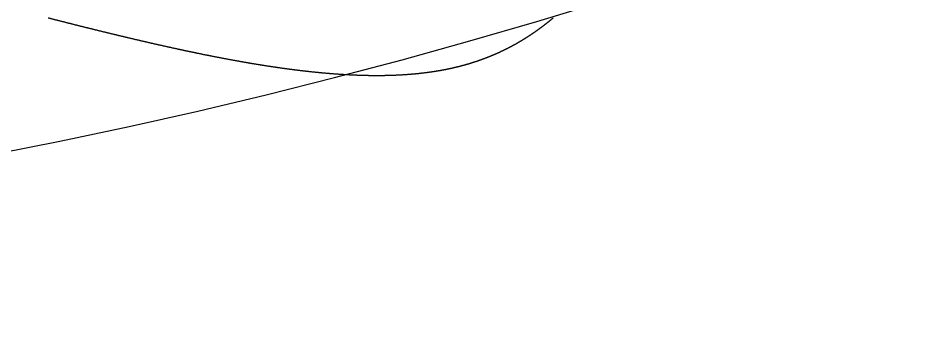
# Model space of a CAD drawing. Header units: millimetres. Extents: x 88 to 97873, y 32 to 55088.
# Drawn here: x 48648.276 to 48650.08, y 4950.696 to 4951.318 of the extents above; entities that cross this region are included whole.
import ezdxf

# ---------------------------------------------------------------- set-up
doc = ezdxf.new("R2010")
doc.units = ezdxf.units.MM
doc.header["$LTSCALE"] = 0.3

# ---------------------------------------------------------------- blocks, each defined once
blk = doc.blocks.new('FICHA_JACK5_FEMEA')
blk.add_lwpolyline([(-68.696, -329.906), (-68.732, -329.915), (-68.769, -329.924), (-68.805, -329.934), (-68.842, -329.943), (-68.878, -329.952), (-68.915, -329.962), (-68.952, -329.971), (-68.988, -329.98), (-69.025, -329.99), (-69.061, -329.999), (-69.097, -330.008), (-69.134, -330.017), (-69.17, -330.027), (-69.207, -330.036), (-69.243, -330.045), (-69.28, -330.054), (-69.316, -330.064), (-69.352, -330.073), (-69.389, -330.082), (-69.425, -330.091), (-69.462, -330.101), (-69.498, -330.11), (-69.534, -330.119), (-69.571, -330.128), (-69.607, -330.137), (-69.643, -330.147), (-69.679, -330.156), (-69.716, -330.165), (-69.752, -330.174), (-69.788, -330.183), (-69.825, -330.192), (-69.861, -330.201), (-69.897, -330.211), (-69.933, -330.22), (-69.969, -330.229), (-70.006, -330.238), (-70.042, -330.247), (-70.078, -330.256), (-70.114, -330.265), (-70.15, -330.274), (-70.186, -330.283), (-70.222, -330.292), (-70.259, -330.302), (-70.295, -330.311), (-70.331, -330.32), (-70.367, -330.329), (-70.403, -330.338), (-70.439, -330.347), (-70.475, -330.356), (-70.511, -330.365), (-70.547, -330.374), (-70.583, -330.383), (-70.619, -330.392), (-70.655, -330.401), (-70.691, -330.41), (-70.727, -330.419), (-70.763, -330.428), (-70.799, -330.437), (-70.835, -330.446), (-70.87, -330.455), (-70.906, -330.463), (-70.942, -330.472), (-70.978, -330.481), (-71.014, -330.49), (-71.05, -330.499), (-71.086, -330.508), (-71.121, -330.517), (-71.157, -330.526), (-71.193, -330.535), (-71.229, -330.544), (-71.265, -330.552), (-71.3, -330.561), (-71.336, -330.57), (-71.372, -330.579), (-71.408, -330.588), (-71.443, -330.597), (-71.479, -330.605), (-71.515, -330.614), (-71.55, -330.623), (-71.586, -330.632), (-71.622, -330.64), (-71.657, -330.649), (-71.693, -330.658), (-71.728, -330.667), (-71.764, -330.675), (-71.8, -330.684), (-71.835, -330.693), (-71.871, -330.702), (-71.906, -330.71), (-71.942, -330.719), (-71.977, -330.728), (-72.013, -330.736), (-72.048, -330.745), (-72.084, -330.754), (-72.119, -330.762), (-72.155, -330.771), (-72.19, -330.78), (-72.226, -330.788), (-72.261, -330.797), (-72.296, -330.806), (-72.332, -330.814), (-72.367, -330.823), (-72.403, -330.831), (-72.438, -330.84), (-72.473, -330.848), (-72.509, -330.857), (-72.544, -330.866), (-72.579, -330.874), (-72.614, -330.883), (-72.65, -330.891), (-72.685, -330.9), (-72.72, -330.908), (-72.755, -330.917), (-72.791, -330.925), (-72.826, -330.934), (-72.861, -330.942), (-72.896, -330.951), (-72.931, -330.959), (-72.967, -330.967), (-73.002, -330.976), (-73.037, -330.984), (-73.072, -330.993), (-73.107, -331.001), (-73.142, -331.009), (-73.177, -331.018), (-73.212, -331.026), (-73.247, -331.035), (-73.282, -331.043), (-73.318, -331.051), (-73.353, -331.06), (-73.388, -331.068), (-73.423, -331.076), (-73.458, -331.085), (-73.492, -331.093), (-73.527, -331.101), (-73.562, -331.109), (-73.597, -331.118), (-73.632, -331.126), (-73.667, -331.134), (-73.702, -331.142), (-73.737, -331.151), (-73.772, -331.159), (-73.807, -331.167), (-73.841, -331.175), (-73.876, -331.183), (-73.911, -331.192), (-73.946, -331.2), (-73.981, -331.208), (-74.015, -331.216), (-74.05, -331.224), (-74.085, -331.232), (-74.12, -331.24), (-74.154, -331.248), (-74.189, -331.257), (-74.224, -331.265), (-74.258, -331.273), (-74.293, -331.281), (-74.328, -331.289), (-74.362, -331.297), (-74.397, -331.305), (-74.431, -331.313), (-74.466, -331.321), (-74.501, -331.329), (-74.535, -331.337), (-74.57, -331.345), (-74.604, -331.353), (-74.639, -331.361), (-74.673, -331.369), (-74.708, -331.377), (-74.742, -331.385), (-74.777, -331.393), (-74.811, -331.4), (-74.846, -331.408), (-74.88, -331.416), (-74.914, -331.424), (-74.949, -331.432), (-74.983, -331.44), (-75.018, -331.448), (-75.052, -331.455), (-75.086, -331.463), (-75.121, -331.471), (-75.155, -331.479), (-75.189, -331.487), (-75.223, -331.494), (-75.258, -331.502), (-75.292, -331.51), (-75.326, -331.518), (-75.36, -331.525), (-75.395, -331.533), (-75.429, -331.541), (-75.463, -331.548), (-75.497, -331.556), (-75.531, -331.564), (-75.565, -331.571), (-75.6, -331.579), (-75.634, -331.587), (-75.668, -331.594), (-75.702, -331.602), (-75.736, -331.609), (-75.77, -331.617), (-75.804, -331.625), (-75.838, -331.632), (-75.872, -331.64), (-75.906, -331.647), (-75.94, -331.655), (-75.974, -331.662), (-76.008, -331.67), (-76.042, -331.677), (-76.076, -331.685), (-76.11, -331.692), (-76.144, -331.7), (-76.178, -331.707), (-76.211, -331.714), (-76.245, -331.722), (-76.279, -331.729), (-76.313, -331.737), (-76.347, -331.744), (-76.381, -331.751), (-76.414, -331.759), (-76.448, -331.766), (-76.482, -331.773), (-76.516, -331.781), (-76.549, -331.788), (-76.583, -331.795), (-76.617, -331.803), (-76.65, -331.81), (-76.684, -331.817), (-76.718, -331.824), (-76.751, -331.832), (-76.785, -331.839), (-76.819, -331.846), (-76.852, -331.853), (-76.886, -331.86), (-76.919, -331.868), (-76.953, -331.875), (-76.986, -331.882), (-77.02, -331.889), (-77.053, -331.896), (-77.087, -331.903), (-77.12, -331.91), (-77.154, -331.917), (-77.187, -331.924), (-77.221, -331.931), (-77.254, -331.938), (-77.287, -331.945), (-77.321, -331.952), (-77.354, -331.959), (-77.388, -331.966), (-77.421, -331.973), (-77.454, -331.98), (-77.487, -331.987), (-77.521, -331.994), (-77.554, -332.001), (-77.587, -332.008), (-77.621, -332.015), (-77.654, -332.022), (-77.687, -332.029), (-77.72, -332.036), (-77.753, -332.042), (-77.787, -332.049), (-77.82, -332.056), (-77.853, -332.063), (-77.886, -332.07), (-77.919, -332.076), (-77.952, -332.083), (-77.985, -332.09), (-78.018, -332.097), (-78.051, -332.103), (-78.084, -332.11), (-78.117, -332.117), (-78.15, -332.123), (-78.183, -332.13), (-78.216, -332.137), (-78.249, -332.143), (-78.282, -332.15), (-78.315, -332.156), (-78.348, -332.163), (-78.381, -332.17), (-78.414, -332.176), (-78.447, -332.183), (-78.48, -332.189), (-78.512, -332.196), (-78.545, -332.202), (-78.578, -332.209), (-78.611, -332.215), (-78.644, -332.222), (-78.676, -332.228), (-78.709, -332.235), (-78.742, -332.241), (-78.775, -332.247), (-78.807, -332.254), (-78.84, -332.26), (-78.873, -332.266), (-78.905, -332.273), (-78.938, -332.279), (-78.97, -332.285), (-79.003, -332.292), (-79.036, -332.298), (-79.068, -332.304), (-79.101, -332.311), (-79.133, -332.317), (-79.166, -332.323), (-79.198, -332.329), (-79.231, -332.335), (-79.263, -332.342), (-79.296, -332.348), (-79.328, -332.354), (-79.361, -332.36), (-79.393, -332.366), (-79.425, -332.372), (-79.458, -332.378), (-79.49, -332.384), (-79.522, -332.39), (-79.555, -332.397), (-79.587, -332.403), (-79.619, -332.409), (-79.652, -332.415), (-79.684, -332.421), (-79.716, -332.427), (-79.748, -332.432), (-79.781, -332.438), (-79.813, -332.444), (-79.845, -332.45), (-79.877, -332.456), (-79.909, -332.462), (-79.941, -332.468), (-79.973, -332.474), (-80.006, -332.48), (-80.038, -332.485), (-80.07, -332.491), (-80.102, -332.497), (-80.134, -332.503), (-80.166, -332.508), (-80.198, -332.514), (-80.23, -332.52), (-80.262, -332.526), (-80.294, -332.531), (-80.326, -332.537), (-80.358, -332.543), (-80.389, -332.548), (-80.421, -332.554), (-80.453, -332.56), (-80.485, -332.565), (-80.517, -332.571), (-80.549, -332.576), (-80.581, -332.582), (-80.612, -332.587), (-80.644, -332.593), (-80.676, -332.598), (-80.708, -332.604), (-80.739, -332.609), (-80.771, -332.615), (-80.803, -332.62), (-80.834, -332.626), (-80.866, -332.631), (-80.898, -332.636), (-80.929, -332.642), (-80.961, -332.647), (-80.992, -332.652), (-81.024, -332.658), (-81.056, -332.663), (-81.087, -332.668), (-81.119, -332.674), (-81.15, -332.679), (-81.182, -332.684), (-81.213, -332.689), (-81.245, -332.694), (-81.276, -332.7), (-81.307, -332.705), (-81.339, -332.71), (-81.37, -332.715), (-81.402, -332.72), (-81.433, -332.725), (-81.464, -332.73), (-81.496, -332.736), (-81.527, -332.741), (-81.558, -332.746), (-81.589, -332.751), (-81.621, -332.756), (-81.652, -332.761), (-81.683, -332.766), (-81.714, -332.77), (-81.745, -332.775), (-81.777, -332.78), (-81.808, -332.785), (-81.839, -332.79), (-81.87, -332.795), (-81.901, -332.8), (-81.932, -332.805), (-81.963, -332.809), (-81.994, -332.814), (-82.025, -332.819), (-82.056, -332.824), (-82.087, -332.829), (-82.118, -332.833), (-82.149, -332.838), (-82.18, -332.843), (-82.211, -332.847), (-82.242, -332.852), (-82.273, -332.857), (-82.304, -332.861), (-82.335, -332.866), (-82.365, -332.87), (-82.396, -332.875), (-82.427, -332.879), (-82.458, -332.884), (-82.489, -332.889), (-82.519, -332.893), (-82.55, -332.897), (-82.581, -332.902), (-82.611, -332.906), (-82.642, -332.911), (-82.673, -332.915), (-82.703, -332.92), (-82.734, -332.924), (-82.765, -332.928), (-82.795, -332.933), (-82.826, -332.937), (-82.856, -332.941), (-82.887, -332.945), (-82.917, -332.95), (-82.948, -332.954), (-82.978, -332.958), (-83.009, -332.962), (-83.039, -332.967), (-83.07, -332.971), (-83.1, -332.975), (-83.13, -332.979), (-83.161, -332.983), (-83.191, -332.987), (-83.221, -332.991), (-83.252, -332.995), (-83.282, -332.999), (-83.312, -333.003), (-83.343, -333.007), (-83.373, -333.011), (-83.403, -333.015), (-83.433, -333.019), (-83.464, -333.023), (-83.494, -333.027), (-83.524, -333.031), (-83.554, -333.035), (-83.584, -333.039), (-83.614, -333.042), (-83.644, -333.046), (-83.674, -333.05), (-83.704, -333.054), (-83.734, -333.058), (-83.764, -333.061), (-83.794, -333.065), (-83.824, -333.069), (-83.854, -333.072), (-83.884, -333.076), (-83.914, -333.08), (-83.944, -333.083), (-83.974, -333.087), (-84.004, -333.09), (-84.034, -333.094), (-84.064, -333.098), (-84.093, -333.101), (-84.123, -333.105), (-84.153, -333.108), (-84.183, -333.112), (-84.212, -333.115), (-84.242, -333.118), (-84.272, -333.122), (-84.302, -333.125), (-84.331, -333.129), (-84.361, -333.132), (-84.39, -333.135), (-84.42, -333.139), (-84.45, -333.142), (-84.479, -333.145), (-84.509, -333.148), (-84.538, -333.152), (-84.568, -333.155), (-84.597, -333.158), (-84.627, -333.161), (-84.656, -333.164), (-84.686, -333.167), (-84.715, -333.17), (-84.745, -333.174), (-84.774, -333.177), (-84.803, -333.18), (-84.833, -333.183), (-84.862, -333.186), (-84.891, -333.189), (-84.921, -333.192), (-84.95, -333.195), (-84.979, -333.197), (-85.008, -333.2), (-85.038, -333.203), (-85.067, -333.206), (-85.096, -333.209), (-85.125, -333.212), (-85.154, -333.215), (-85.183, -333.217), (-85.212, -333.22), (-85.241, -333.223), (-85.271, -333.226), (-85.3, -333.228), (-85.329, -333.231), (-85.358, -333.234), (-85.387, -333.236), (-85.416, -333.239), (-85.445, -333.241), (-85.473, -333.244), (-85.502, -333.247), (-85.531, -333.249), (-85.56, -333.252), (-85.589, -333.254), (-85.618, -333.257), (-85.647, -333.259), (-85.675, -333.261), (-85.704, -333.264), (-85.733, -333.266), (-85.762, -333.269), (-85.79, -333.271), (-85.819, -333.273), (-85.848, -333.276), (-85.876, -333.278), (-85.905, -333.28), (-85.934, -333.282), (-85.962, -333.284), (-85.991, -333.287), (-86.019, -333.289), (-86.048, -333.291), (-86.077, -333.293), (-86.105, -333.295), (-86.134, -333.297), (-86.162, -333.299), (-86.19, -333.301), (-86.219, -333.303), (-86.247, -333.305), (-86.276, -333.307), (-86.304, -333.309), (-86.332, -333.311), (-86.361, -333.313), (-86.389, -333.315), (-86.417, -333.317), (-86.446, -333.319), (-86.474, -333.321), (-86.502, -333.322), (-86.53, -333.324), (-86.558, -333.326), (-86.587, -333.328), (-86.615, -333.329), (-86.643, -333.331), (-86.671, -333.333), (-86.699, -333.334), (-86.727, -333.336), (-86.755, -333.338), (-86.783, -333.339), (-86.811, -333.341), (-86.839, -333.342), (-86.867, -333.344), (-86.895, -333.345), (-86.923, -333.347), (-86.951, -333.348), (-86.979, -333.35), (-87.007, -333.351), (-87.035, -333.352), (-87.063, -333.354), (-87.09, -333.355), (-87.118, -333.356), (-87.146, -333.358), (-87.174, -333.359), (-87.201, -333.36), (-87.229, -333.361), (-87.257, -333.363), (-87.284, -333.364), (-87.312, -333.365), (-87.34, -333.366), (-87.367, -333.367), (-87.395, -333.368), (-87.423, -333.369), (-87.45, -333.37), (-87.478, -333.371), (-87.505, -333.372), (-87.533, -333.373), (-87.56, -333.374), (-87.588, -333.375), (-87.615, -333.376), (-87.642, -333.377), (-87.67, -333.378), (-87.697, -333.379), (-87.725, -333.38), (-87.752, -333.38), (-87.779, -333.381), (-87.806, -333.382), (-87.834, -333.383), (-87.861, -333.383), (-87.888, -333.384), (-87.915, -333.385), (-87.943, -333.385), (-87.97, -333.386), (-87.997, -333.386), (-88.024, -333.387), (-88.051, -333.387), (-88.078, -333.388), (-88.105, -333.388), (-88.132, -333.389), (-88.159, -333.389), (-88.186, -333.39), (-88.213, -333.39), (-88.24, -333.39), (-88.267, -333.391), (-88.294, -333.391), (-88.321, -333.391), (-88.348, -333.392), (-88.375, -333.392), (-88.402, -333.392), (-88.428, -333.392), (-88.455, -333.393), (-88.482, -333.393), (-88.509, -333.393), (-88.535, -333.393), (-88.562, -333.393), (-88.589, -333.393), (-88.616, -333.393), (-88.642, -333.393), (-88.669, -333.393), (-88.695, -333.393), (-88.722, -333.393), (-88.749, -333.393), (-88.775, -333.393), (-88.802, -333.393), (-88.828, -333.392), (-88.855, -333.392), (-88.881, -333.392), (-88.908, -333.392), (-88.934, -333.391), (-88.96, -333.391), (-88.987, -333.391), (-89.013, -333.39), (-89.039, -333.39), (-89.066, -333.39), (-89.092, -333.389), (-89.118, -333.389), (-89.145, -333.388), (-89.171, -333.388), (-89.197, -333.387), (-89.223, -333.387), (-89.249, -333.386), (-89.275, -333.386), (-89.302, -333.385), (-89.328, -333.384), (-89.354, -333.384), (-89.38, -333.383), (-89.406, -333.382), (-89.432, -333.382), (-89.458, -333.381), (-89.484, -333.38), (-89.51, -333.379), (-89.536, -333.378), (-89.562, -333.378), (-89.588, -333.377), (-89.613, -333.376), (-89.639, -333.375), (-89.665, -333.374), (-89.691, -333.373), (-89.717, -333.372), (-89.742, -333.371), (-89.768, -333.37), (-89.794, -333.369), (-89.82, -333.368), (-89.845, -333.366), (-89.871, -333.365), (-89.896, -333.364), (-89.922, -333.363), (-89.948, -333.362), (-89.973, -333.36), (-89.999, -333.359), (-90.024, -333.358), (-90.05, -333.356), (-90.075, -333.355), (-90.101, -333.354), (-90.126, -333.352), (-90.152, -333.351), (-90.177, -333.349), (-90.202, -333.348), (-90.228, -333.346), (-90.253, -333.345), (-90.278, -333.343), (-90.304, -333.341), (-90.329, -333.34), (-90.354, -333.338), (-90.379, -333.336), (-90.404, -333.335), (-90.43, -333.333), (-90.455, -333.331), (-90.48, -333.329), (-90.505, -333.328), (-90.53, -333.326), (-90.555, -333.324), (-90.58, -333.322), (-90.605, -333.32), (-90.63, -333.318), (-90.655, -333.316), (-90.68, -333.314), (-90.705, -333.312), (-90.73, -333.31), (-90.755, -333.308), (-90.78, -333.306), (-90.804, -333.304), (-90.829, -333.302), (-90.854, -333.299), (-90.879, -333.297), (-90.904, -333.295), (-90.928, -333.293), (-90.953, -333.29), (-90.978, -333.288), (-91.002, -333.286), (-91.027, -333.283), (-91.052, -333.281), (-91.076, -333.278), (-91.101, -333.276), (-91.125, -333.274), (-91.15, -333.271), (-91.174, -333.268), (-91.199, -333.266), (-91.223, -333.263), (-91.248, -333.261), (-91.272, -333.258), (-91.297, -333.255), (-91.321, -333.253), (-91.345, -333.25), (-91.37, -333.247), (-91.394, -333.244), (-91.418, -333.242), (-91.442, -333.239), (-91.467, -333.236), (-91.491, -333.233), (-91.515, -333.23), (-91.539, -333.227), (-91.563, -333.224), (-91.587, -333.221), (-91.612, -333.218), (-91.636, -333.215), (-91.66, -333.212), (-91.684, -333.209), (-91.708, -333.206), (-91.732, -333.202), (-91.756, -333.199), (-91.78, -333.196), (-91.803, -333.193), (-91.827, -333.189), (-91.851, -333.186), (-91.875, -333.183), (-91.899, -333.179), (-91.923, -333.176), (-91.946, -333.173), (-91.97, -333.169), (-91.994, -333.166), (-92.018, -333.162), (-92.041, -333.159), (-92.065, -333.155), (-92.089, -333.151), (-92.112, -333.148), (-92.136, -333.144), (-92.159, -333.141), (-92.183, -333.137), (-92.206, -333.133), (-92.23, -333.129), (-92.253, -333.126), (-92.277, -333.122), (-92.3, -333.118), (-92.324, -333.114), (-92.347, -333.11), (-92.37, -333.106), (-92.394, -333.102), (-92.417, -333.098), (-92.44, -333.094), (-92.464, -333.09), (-92.487, -333.086), (-92.51, -333.082), (-92.533, -333.078), (-92.557, -333.074), (-92.58, -333.069), (-92.603, -333.065), (-92.626, -333.061), (-92.649, -333.057), (-92.672, -333.052), (-92.695, -333.048), (-92.718, -333.044), (-92.741, -333.039), (-92.764, -333.035), (-92.787, -333.03), (-92.81, -333.026), (-92.833, -333.021), (-92.856, -333.017), (-92.878, -333.012), (-92.901, -333.008), (-92.924, -333.003), (-92.947, -332.998), (-92.97, -332.994), (-92.992, -332.989), (-93.015, -332.984), (-93.038, -332.979), (-93.06, -332.975), (-93.083, -332.97), (-93.106, -332.965), (-93.128, -332.96), (-93.151, -332.955), (-93.173, -332.95), (-93.196, -332.945), (-93.218, -332.94), (-93.241, -332.935), (-93.263, -332.93), (-93.286, -332.925), (-93.308, -332.92), (-93.33, -332.915), (-93.353, -332.909), (-93.375, -332.904), (-93.397, -332.899), (-93.42, -332.894), (-93.442, -332.888), (-93.464, -332.883), (-93.486, -332.878), (-93.508, -332.872), (-93.531, -332.867), (-93.553, -332.861), (-93.575, -332.856), (-93.597, -332.85), (-93.619, -332.845), (-93.641, -332.839), (-93.663, -332.834), (-93.685, -332.828), (-93.707, -332.822), (-93.729, -332.817), (-93.751, -332.811), (-93.773, -332.805), (-93.795, -332.799), (-93.817, -332.794), (-93.838, -332.788), (-93.86, -332.782), (-93.882, -332.776), (-93.904, -332.77), (-93.926, -332.764), (-93.947, -332.758), (-93.969, -332.752), (-93.991, -332.746), (-94.012, -332.74), (-94.034, -332.734), (-94.055, -332.728), (-94.077, -332.722), (-94.099, -332.715), (-94.12, -332.709), (-94.142, -332.703), (-94.163, -332.697), (-94.185, -332.69), (-94.206, -332.684), (-94.228, -332.678), (-94.249, -332.671), (-94.27, -332.665), (-94.292, -332.658), (-94.313, -332.652), (-94.334, -332.645), (-94.356, -332.639), (-94.377, -332.632), (-94.398, -332.626), (-94.419, -332.619), (-94.441, -332.612), (-94.462, -332.606), (-94.483, -332.599), (-94.504, -332.592), (-94.525, -332.585), (-94.546, -332.579), (-94.567, -332.572), (-94.588, -332.565), (-94.609, -332.558), (-94.63, -332.551), (-94.651, -332.544), (-94.672, -332.537), (-94.693, -332.53), (-94.714, -332.523), (-94.735, -332.516), (-94.756, -332.509), (-94.777, -332.502), (-94.798, -332.495), (-94.819, -332.487), (-94.839, -332.48), (-94.86, -332.473), (-94.881, -332.466), (-94.902, -332.458), (-94.922, -332.451), (-94.943, -332.444), (-94.964, -332.436), (-94.984, -332.429), (-95.005, -332.422), (-95.026, -332.414), (-95.046, -332.407), (-95.067, -332.399), (-95.087, -332.392), (-95.108, -332.384), (-95.128, -332.376), (-95.149, -332.369), (-95.169, -332.361), (-95.19, -332.353), (-95.21, -332.346), (-95.231, -332.338), (-95.251, -332.33), (-95.271, -332.322), (-95.292, -332.314), (-95.312, -332.307), (-95.332, -332.299), (-95.352, -332.291), (-95.373, -332.283), (-95.393, -332.275), (-95.413, -332.267), (-95.433, -332.259), (-95.454, -332.251), (-95.474, -332.243), (-95.494, -332.234), (-95.514, -332.226), (-95.534, -332.218), (-95.554, -332.21), (-95.574, -332.202), (-95.594, -332.193), (-95.614, -332.185), (-95.634, -332.177), (-95.654, -332.168), (-95.674, -332.16), (-95.694, -332.152), (-95.714, -332.143), (-95.734, -332.135), (-95.754, -332.126), (-95.774, -332.118), (-95.793, -332.109), (-95.813, -332.101), (-95.833, -332.092), (-95.853, -332.083), (-95.873, -332.075), (-95.892, -332.066), (-95.912, -332.057), (-95.932, -332.049), (-95.951, -332.04), (-95.971, -332.031), (-95.991, -332.022), (-96.01, -332.013), (-96.03, -332.004), (-96.049, -331.996), (-96.069, -331.987), (-96.088, -331.978), (-96.108, -331.969), (-96.128, -331.96), (-96.147, -331.951), (-96.166, -331.941), (-96.186, -331.932), (-96.205, -331.923), (-96.225, -331.914), (-96.244, -331.905), (-96.263, -331.896), (-96.283, -331.886), (-96.302, -331.877), (-96.321, -331.868), (-96.341, -331.858), (-96.36, -331.849), (-96.379, -331.84), (-96.399, -331.83), (-96.418, -331.821), (-96.437, -331.811), (-96.456, -331.802), (-96.475, -331.792), (-96.494, -331.783), (-96.514, -331.773), (-96.533, -331.764), (-96.552, -331.754), (-96.571, -331.744), (-96.59, -331.735), (-96.609, -331.725), (-96.628, -331.715), (-96.647, -331.705), (-96.666, -331.695), (-96.685, -331.686), (-96.704, -331.676), (-96.723, -331.666), (-96.742, -331.656), (-96.76, -331.646), (-96.779, -331.636), (-96.798, -331.626), (-96.817, -331.616), (-96.836, -331.606), (-96.855, -331.596), (-96.873, -331.586), (-96.892, -331.576), (-96.911, -331.565), (-96.93, -331.555), (-96.948, -331.545), (-96.967, -331.535), (-96.986, -331.525), (-97.004, -331.514), (-97.023, -331.504), (-97.042, -331.494), (-97.06, -331.483), (-97.079, -331.473), (-97.097, -331.462), (-97.116, -331.452), (-97.134, -331.441), (-97.153, -331.431), (-97.171, -331.42), (-97.19, -331.41), (-97.208, -331.399), (-97.227, -331.388), (-97.245, -331.378), (-97.264, -331.367), (-97.282, -331.356), (-97.3, -331.346), (-97.319, -331.335), (-97.337, -331.324), (-97.355, -331.313), (-97.374, -331.302), (-97.392, -331.292), (-97.41, -331.281), (-97.429, -331.27), (-97.447, -331.259), (-97.465, -331.248), (-97.483, -331.237), (-97.501, -331.226), (-97.52, -331.215), (-97.538, -331.204), (-97.556, -331.192), (-97.574, -331.181), (-97.592, -331.17), (-97.61, -331.159), (-97.628, -331.148), (-97.646, -331.136), (-97.664, -331.125), (-97.682, -331.114), (-97.7, -331.102), (-97.718, -331.091), (-97.736, -331.08), (-97.754, -331.068), (-97.772, -331.057), (-97.79, -331.045), (-97.808, -331.034), (-97.826, -331.022), (-97.844, -331.011), (-97.862, -330.999), (-97.88, -330.988), (-97.897, -330.976), (-97.915, -330.964), (-97.933, -330.953), (-97.951, -330.941), (-97.968, -330.929), (-97.986, -330.917), (-98.004, -330.906), (-98.022, -330.894), (-98.039, -330.882), (-98.057, -330.87), (-98.075, -330.858), (-98.092, -330.846), (-98.11, -330.834), (-98.128, -330.822), (-98.145, -330.81), (-98.163, -330.798), (-98.18, -330.786), (-98.198, -330.774), (-98.216, -330.762), (-98.233, -330.75), (-98.251, -330.738), (-98.268, -330.725), (-98.286, -330.713), (-98.303, -330.701), (-98.32, -330.689), (-98.338, -330.676), (-98.355, -330.664), (-98.373, -330.652), (-98.39, -330.639), (-98.408, -330.627), (-98.425, -330.615), (-98.442, -330.602), (-98.46, -330.59), (-98.477, -330.577), (-98.494, -330.565), (-98.511, -330.552), (-98.529, -330.539), (-98.546, -330.527), (-98.563, -330.514), (-98.58, -330.501), (-98.598, -330.489), (-98.615, -330.476), (-98.632, -330.463), (-98.649, -330.45), (-98.666, -330.438), (-98.683, -330.425), (-98.701, -330.412), (-98.718, -330.399), (-98.735, -330.386), (-98.752, -330.373), (-98.769, -330.36), (-98.786, -330.347), (-98.803, -330.334), (-98.82, -330.321), (-98.837, -330.308), (-98.854, -330.295), (-98.871, -330.282), (-98.888, -330.269), (-98.905, -330.256), (-98.922, -330.242), (-98.939, -330.229), (-98.956, -330.216), (-98.973, -330.203), (-98.99, -330.189), (-99.006, -330.176), (-99.023, -330.163), (-99.04, -330.149), (-99.057, -330.136), (-99.074, -330.122), (-99.091, -330.109), (-99.107, -330.096), (-99.124, -330.082), (-99.141, -330.068), (-99.158, -330.055), (-99.174, -330.041), (-99.191, -330.028), (-99.208, -330.014), (-99.224, -330), (-99.241, -329.987), (-99.258, -329.973), (-99.274, -329.959), (-99.291, -329.945), (-99.308, -329.932), (-99.324, -329.918), (-99.341, -329.904)])
for radius in [559.6, 433.34, 344.369]:
    blk.add_circle((0, 0), radius)

msp = doc.modelspace()

# ---------------------------------------------------------------- block references
at = {"xscale": -0.03314492310661443, "yscale": 0.03314492310661443, "zscale": 0.03314492310661443}
msp.add_blockref('FICHA_JACK5_FEMEA', (48646.0598, 4962.2533), dxfattribs=at)

doc.saveas('drawing.dxf')
